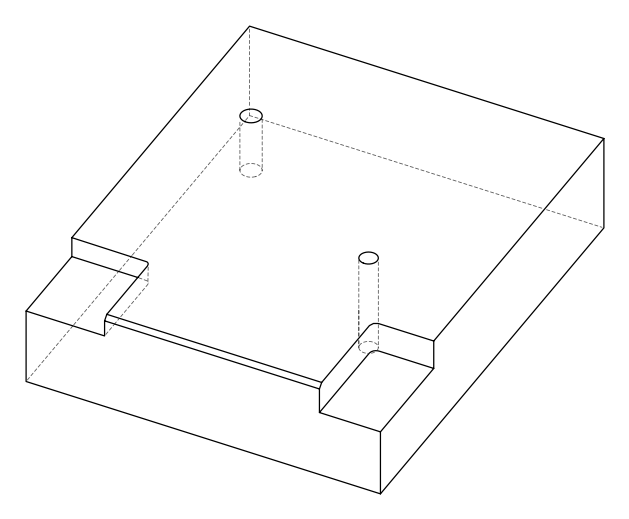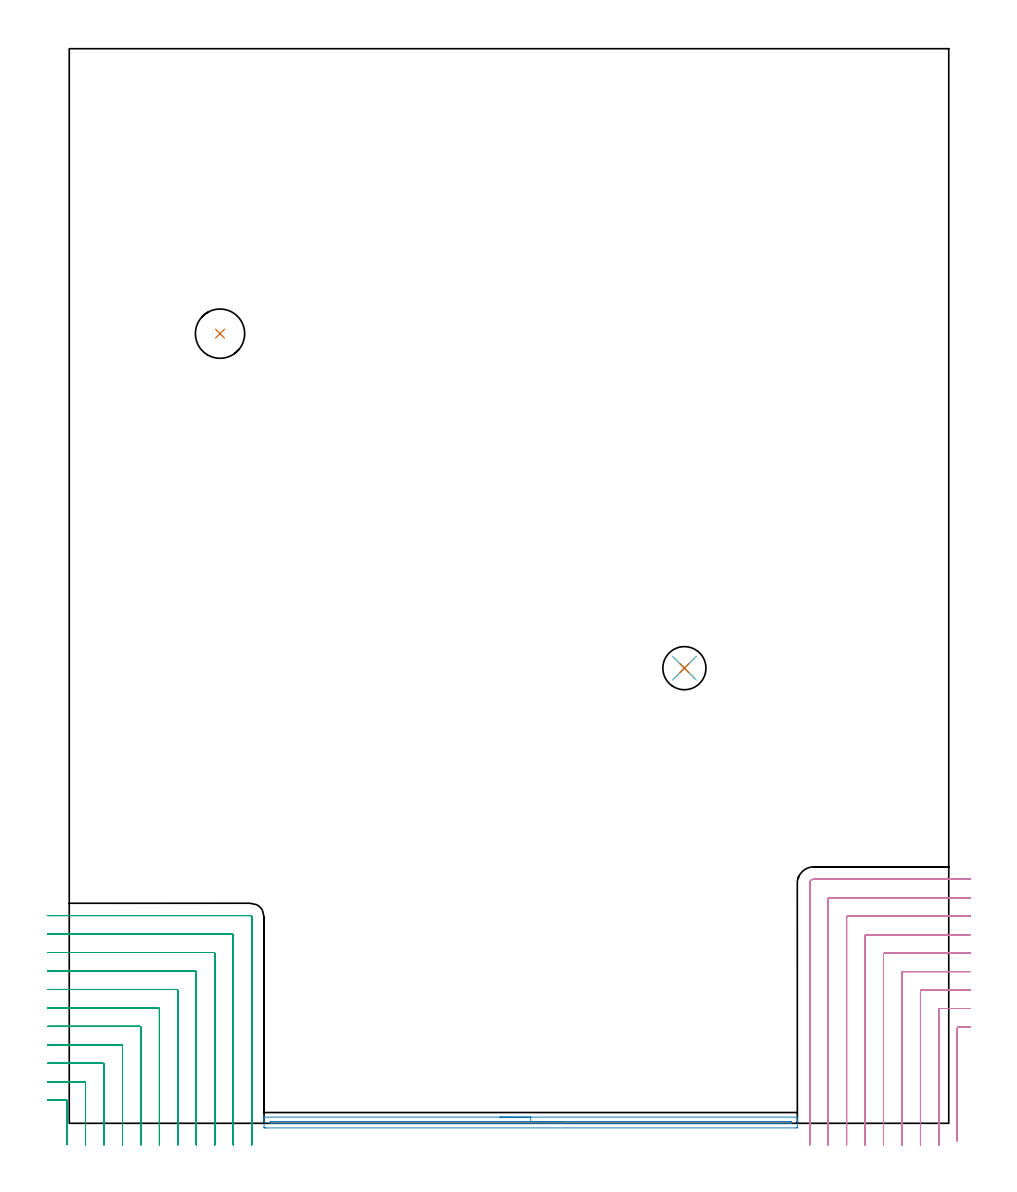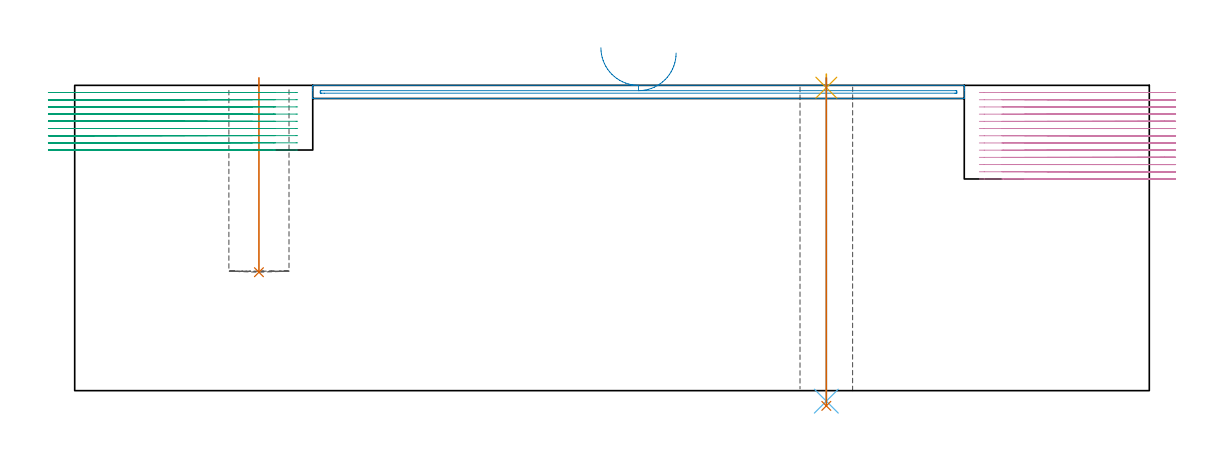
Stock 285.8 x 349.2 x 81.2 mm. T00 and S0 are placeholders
(PLAN: 7 operations, 5 tool changes, 45.8 min)
(1 INDEXABLE_INSERT_DRILL_BLIND_HOLE_FROM_SOLID | STEP1POCKET | NXT0302_003 | 0.21 min | 9941 mm3)
(2 AREA_MILL | FG_CHAMFER_SURFACE | UGT0205_001 | 2.92 min | 1089 mm3)
(3 MILL_CORNER_NOTCH_RECTANGULAR | CORNER_NOTCH_RECTANGULAR | NXT0201_009 | Follow Part, ap 2, ae 75% | 18.11 min | 77767 mm3)
(4 MILL_CORNER_NOTCH_RECTANGULAR_1 | CORNER_NOTCH_RECTANGULAR_1 | NXT0201_009 | Follow Part, ap 2, ae 75% | 23.86 min | 101905 mm3)
(5 SPOT_DRILL | STEP1HOLE | NXT0321_9005460120000 | 0.03 min | 5 mm3)
(6 DRILL_THROUGH_HOLE_INTO_CENTER | STEP1HOLE | NXT0301_042 | 0.35 min | 3192 mm3)
(7 DRILL_TO_ENLARGE_THROUGH_HOLE | STEP1HOLE | NXT0301_104 | 0.35 min | 9282 mm3)
(TOOL NXT0302_003 | Index. Insert Drill 16mm [880-D1600L20-05] | D16 PA176 FL80 Z2)
(TOOL UGT0205_001 | Chamfer Mill 20 x 3 x 45 deg. | D20 FL50 Z2)
(TOOL NXT0201_009 | ENDMILL 8mm [2P460-0800-NA 1630] | D8 FL26 Z6)
(TOOL NXT0321_9005460120000 | NC Spot Drill, 142deg, 12mm, Carbide, Uncoated | D12 PA142 FL30 Z2)
(TOOL NXT0301_042 | Carbide Drill 7.1mm [860.1-0710-057A1-MM 2214] | D7.1 PA140 FL85 Z2)
(TOOL NXT0301_104 | Carbide Drill 14mm [860.1-1400-112A1-MM 2214] | D14 PA140 FL123 Z2)
(OP 1 INDEXABLE_INSERT_DRILL_BLIND_HOLE_FROM_SOLID)
G17 G21 G94 G90
T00 M6
G54
G17 G0 G90 X49. Y256.6 S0 M3
G43 Z91.2 H1
G94 G81 G98 Z31.5 F250. R83.2
G80
M5
M2
(OP 2 AREA_MILL)
G17 G21 G94 G90
T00 M6
G54
G17 G0 G90 X139.95 Y2. S1061 M3
G43 Z91.2 H0
G94 G1 X139.988 Z90.328 F250.
X140.102 Z89.463
X140.291 Z88.612
X140.553 Z87.78
X140.887 Z86.974
X141.29 Z86.2
X141.758 Z85.464
X142.29 Z84.772
X142.879 Z84.129
X143.522 Z83.539
X144.214 Z83.008
X144.95 Z82.54
X145.724 Z82.137
X146.53 Z81.803
X147.362 Z81.541
X148.214 Z81.352
X149.078 Z81.238
X149.95 Z81.2
X236.45
X236.59 Y1.994 Z81.193
X236.6 Y1.711 Z80.91
Y1.281 Z80.48
Y0.69 Z79.885
Y-1.365 Z77.832
X236.598 Y-1.491 Z77.705
X236.232 Y-1.5 Z77.7
X63.896
X63.667 Y-1.499 Z77.701
X63.303 Y-1.491 Z77.705
X63.3 Y-1.365 Z77.832
Y0.69 Z79.885
Y1.281 Z80.48
Y1.57 Z80.769
Y1.711 Z80.91
X63.31 Y1.994 Z81.193
X63.45 Y2. Z81.2
X149.95
Y0.586 Z79.786
X234.221 Y0.585 Z79.785
X234.328 Y0.584 Z79.784
X234.57 Y0.579 Z79.779
X234.59 Y0.5 Z79.7
X234.597 Y0.319 Z79.519
X234.599 Y0.063 Z79.263
X234.597 Y0.001 Z79.201
X234.594 Y-0.049 Z79.151
X234.591 Y-0.076 Z79.124
X234.56 Y-0.079 Z79.121
X234.221 Y-0.084 Z79.116
X234.115 Y-0.086 Z79.114
X66.36
X65.679 Y-0.085 Z79.115
X65.572 Y-0.084 Z79.116
X65.33 Y-0.079 Z79.121
X65.31 Y-0.001 Z79.199
X65.305 Y0.179 Z79.379
X65.31 Y0.479 Z79.679
X65.322 Y0.579 Z79.779
X65.36 Y0.581 Z79.781
X65.453 Y0.584 Z79.784
X65.64 Y0.586 Z79.786
X65.679
X149.95
X150.822 Z79.824
X151.686 Z79.938
X152.538 Z80.126
X153.37 Z80.389
X154.176 Z80.723
X154.95 Z81.125
X155.686 Z81.594
X156.378 Z82.125
X157.021 Z82.715
X157.61 Z83.358
X158.142 Z84.05
X158.61 Z84.786
X159.013 Z85.56
X159.347 Z86.366
X159.609 Z87.198
X159.798 Z88.049
X159.912 Z88.914
X159.95 Z89.786
G0 Z91.2
M5
M2
(OP 3 MILL_CORNER_NOTCH_RECTANGULAR)
G17 G21 G94 G90
T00 M6
G54
G17 G0 G90 X-0.7 Y-6.938 S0 M3
G43 Z91.2 H1
Z79.289
G94 G1 Y-3.938 F250.
Y7.104 F500.
G3 X-1.096 Y7.5 R0.4
G1 X-4.
X-7. F250.
G0 Z91.2
X5.3 Y-7.
Z79.289
G1 Y-4.
Y13.104 F500.
G3 X4.904 Y13.5 R0.4
G1 X-4.
X-7. F250.
G0 Z91.2
X11.3 Y-7.
Z79.289
G1 Y-4.
Y19.104 F500.
G3 X10.904 Y19.5 R0.4
G1 X-4.
X-7. F250.
G0 Z91.2
X17.3 Y-7.
Z79.289
G1 Y-4.
Y25.104 F500.
G3 X16.904 Y25.5 R0.4
G1 X-4.
X-7. F250.
G0 Z91.2
X23.3 Y-7.
Z79.289
G1 Y-4.
Y31.104 F500.
G3 X22.904 Y31.5 R0.4
G1 X-4.
X-7. F250.
G0 Z91.2
X29.3 Y-7.
Z79.289
G1 Y-4.
Y37.103 F500.
G3 X28.903 Y37.5 R0.4
G1 X-4.
X-7. F250.
G0 Z91.2
X35.3 Y-7.
Z79.289
G1 Y-4.
Y43.103 F500.
G3 X34.903 Y43.5 R0.4
G1 X-4.
X-7. F250.
G0 Z91.2
X41.3 Y-7.
Z79.289
G1 Y-4.
Y49.103 F500.
G3 X40.903 Y49.5 R0.4
G1 X-4.
X-7. F250.
G0 Z91.2
X47.3 Y-7.
Z79.289
G1 Y-4.
Y55.103 F500.
G3 X46.903 Y55.5 R0.4
G1 X-4.
X-7. F250.
G0 Z91.2
X53.3 Y-7.
Z79.289
G1 Y-4.
Y61.103 F500.
G3 X52.903 Y61.5 R0.4
G1 X-4.
X-7. F250.
G0 Z91.2
X59.3 Y-7.
Z79.289
G1 Y-4.
Y67.103 F500.
G3 X58.903 Y67.5 R0.4
G1 X-4.
X-7. F250.
G0 Z91.2
X-0.7 Y-6.938
Z77.378
G1 Y-3.938
Y7.104 F500.
G3 X-1.096 Y7.5 R0.4
G1 X-4.
X-7. F250.
G0 Z91.2
X5.3 Y-7.
Z77.378
G1 Y-4.
Y13.104 F500.
G3 X4.904 Y13.5 R0.4
G1 X-4.
X-7. F250.
G0 Z91.2
X11.3 Y-7.
Z77.378
G1 Y-4.
Y19.104 F500.
G3 X10.904 Y19.5 R0.4
G1 X-4.
X-7. F250.
G0 Z91.2
X17.3 Y-7.
Z77.378
G1 Y-4.
Y25.104 F500.
G3 X16.904 Y25.5 R0.4
G1 X-4.
X-7. F250.
G0 Z91.2
X23.3 Y-7.
Z77.378
G1 Y-4.
Y31.104 F500.
G3 X22.904 Y31.5 R0.4
G1 X-4.
X-7. F250.
G0 Z91.2
X29.3 Y-7.
Z77.378
G1 Y-4.
Y37.103 F500.
G3 X28.903 Y37.5 R0.4
G1 X-4.
X-7. F250.
G0 Z91.2
X35.3 Y-7.
Z77.378
G1 Y-4.
Y43.103 F500.
G3 X34.903 Y43.5 R0.4
G1 X-4.
X-7. F250.
G0 Z91.2
X41.3 Y-7.
Z77.378
G1 Y-4.
Y49.103 F500.
G3 X40.903 Y49.5 R0.4
G1 X-4.
X-7. F250.
G0 Z91.2
X47.3 Y-7.
Z77.378
G1 Y-4.
Y55.103 F500.
G3 X46.903 Y55.5 R0.4
G1 X-4.
X-7. F250.
G0 Z91.2
X53.3 Y-7.
Z77.378
G1 Y-4.
Y61.103 F500.
G3 X52.903 Y61.5 R0.4
G1 X-4.
X-7. F250.
G0 Z91.2
X59.3 Y-7.
Z77.378
G1 Y-4.
Y67.103 F500.
G3 X58.903 Y67.5 R0.4
G1 X-4.
X-7. F250.
G0 Z91.2
X-0.7 Y-6.938
Z75.467
G1 Y-3.938
Y7.104 F500.
G3 X-1.096 Y7.5 R0.4
G1 X-4.
X-7. F250.
G0 Z91.2
X5.3 Y-7.
Z75.467
G1 Y-4.
Y13.104 F500.
G3 X4.904 Y13.5 R0.4
G1 X-4.
X-7. F250.
G0 Z91.2
X11.3 Y-7.
Z75.467
G1 Y-4.
Y19.104 F500.
G3 X10.904 Y19.5 R0.4
G1 X-4.
X-7. F250.
G0 Z91.2
X17.3 Y-7.
Z75.467
G1 Y-4.
Y25.104 F500.
G3 X16.904 Y25.5 R0.4
G1 X-4.
X-7. F250.
G0 Z91.2
X23.3 Y-7.
Z75.467
G1 Y-4.
Y31.104 F500.
G3 X22.904 Y31.5 R0.4
G1 X-4.
X-7. F250.
G0 Z91.2
X29.3 Y-7.
Z75.467
G1 Y-4.
Y37.103 F500.
G3 X28.903 Y37.5 R0.4
G1 X-4.
X-7. F250.
G0 Z91.2
X35.3 Y-7.
Z75.467
G1 Y-4.
Y43.103 F500.
G3 X34.903 Y43.5 R0.4
G1 X-4.
X-7. F250.
G0 Z91.2
X41.3 Y-7.
Z75.467
G1 Y-4.
Y49.103 F500.
G3 X40.903 Y49.5 R0.4
G1 X-4.
X-7. F250.
G0 Z91.2
X47.3 Y-7.
Z75.467
G1 Y-4.
Y55.103 F500.
G3 X46.903 Y55.5 R0.4
G1 X-4.
X-7. F250.
G0 Z91.2
X53.3 Y-7.
Z75.467
G1 Y-4.
Y61.103 F500.
G3 X52.903 Y61.5 R0.4
G1 X-4.
X-7. F250.
G0 Z91.2
X59.3 Y-7.
Z75.467
G1 Y-4.
Y67.103 F500.
G3 X58.903 Y67.5 R0.4
G1 X-4.
X-7. F250.
G0 Z91.2
X-0.7 Y-6.938
Z73.556
G1 Y-3.938
Y7.104 F500.
G3 X-1.096 Y7.5 R0.4
G1 X-4.
X-7. F250.
G0 Z91.2
X5.3 Y-7.
Z73.556
G1 Y-4.
Y13.104 F500.
G3 X4.904 Y13.5 R0.4
G1 X-4.
X-7. F250.
G0 Z91.2
X11.3 Y-7.
Z73.556
G1 Y-4.
Y19.104 F500.
G3 X10.904 Y19.5 R0.4
G1 X-4.
X-7. F250.
G0 Z91.2
X17.3 Y-7.
Z73.556
G1 Y-4.
Y25.104 F500.
G3 X16.904 Y25.5 R0.4
G1 X-4.
X-7. F250.
G0 Z91.2
X23.3 Y-7.
Z73.556
G1 Y-4.
Y31.104 F500.
G3 X22.904 Y31.5 R0.4
G1 X-4.
X-7. F250.
G0 Z91.2
X29.3 Y-7.
Z73.556
G1 Y-4.
Y37.103 F500.
G3 X28.903 Y37.5 R0.4
G1 X-4.
X-7. F250.
G0 Z91.2
X35.3 Y-7.
Z73.556
G1 Y-4.
Y43.103 F500.
G3 X34.903 Y43.5 R0.4
G1 X-4.
X-7. F250.
G0 Z91.2
X41.3 Y-7.
Z73.556
G1 Y-4.
Y49.103 F500.
G3 X40.903 Y49.5 R0.4
G1 X-4.
X-7. F250.
G0 Z91.2
X47.3 Y-7.
Z73.556
G1 Y-4.
Y55.103 F500.
G3 X46.903 Y55.5 R0.4
G1 X-4.
X-7. F250.
G0 Z91.2
X53.3 Y-7.
Z73.556
G1 Y-4.
Y61.103 F500.
G3 X52.903 Y61.5 R0.4
G1 X-4.
X-7. F250.
G0 Z91.2
X59.3 Y-7.
Z73.556
G1 Y-4.
Y67.103 F500.
G3 X58.903 Y67.5 R0.4
G1 X-4.
X-7. F250.
G0 Z91.2
X-0.7 Y-6.938
Z71.644
G1 Y-3.938
Y7.104 F500.
G3 X-1.096 Y7.5 R0.4
G1 X-4.
X-7. F250.
G0 Z91.2
X5.3 Y-7.
Z71.644
G1 Y-4.
Y13.104 F500.
G3 X4.904 Y13.5 R0.4
G1 X-4.
X-7. F250.
G0 Z91.2
X11.3 Y-7.
Z71.644
G1 Y-4.
Y19.104 F500.
G3 X10.904 Y19.5 R0.4
G1 X-4.
X-7. F250.
G0 Z91.2
X17.3 Y-7.
Z71.644
G1 Y-4.
Y25.104 F500.
G3 X16.904 Y25.5 R0.4
G1 X-4.
X-7. F250.
G0 Z91.2
X23.3 Y-7.
Z71.644
G1 Y-4.
Y31.104 F500.
G3 X22.904 Y31.5 R0.4
G1 X-4.
X-7. F250.
G0 Z91.2
X29.3 Y-7.
Z71.644
G1 Y-4.
Y37.103 F500.
G3 X28.903 Y37.5 R0.4
G1 X-4.
X-7. F250.
G0 Z91.2
X35.3 Y-7.
Z71.644
G1 Y-4.
Y43.103 F500.
G3 X34.903 Y43.5 R0.4
G1 X-4.
X-7. F250.
G0 Z91.2
X41.3 Y-7.
Z71.644
G1 Y-4.
Y49.103 F500.
G3 X40.903 Y49.5 R0.4
G1 X-4.
X-7. F250.
G0 Z91.2
X47.3 Y-7.
Z71.644
G1 Y-4.
Y55.103 F500.
G3 X46.903 Y55.5 R0.4
G1 X-4.
X-7. F250.
G0 Z91.2
X53.3 Y-7.
Z71.644
G1 Y-4.
Y61.103 F500.
G3 X52.903 Y61.5 R0.4
G1 X-4.
X-7. F250.
G0 Z91.2
X59.3 Y-7.
Z71.644
G1 Y-4.
Y67.103 F500.
G3 X58.903 Y67.5 R0.4
G1 X-4.
X-7. F250.
G0 Z91.2
X-0.7 Y-6.938
Z69.733
G1 Y-3.938
Y7.104 F500.
G3 X-1.096 Y7.5 R0.4
G1 X-4.
X-7. F250.
G0 Z91.2
X5.3 Y-7.
Z69.733
G1 Y-4.
Y13.104 F500.
G3 X4.904 Y13.5 R0.4
G1 X-4.
X-7. F250.
G0 Z91.2
X11.3 Y-7.
Z69.733
G1 Y-4.
Y19.104 F500.
G3 X10.904 Y19.5 R0.4
G1 X-4.
X-7. F250.
G0 Z91.2
X17.3 Y-7.
Z69.733
G1 Y-4.
Y25.104 F500.
G3 X16.904 Y25.5 R0.4
G1 X-4.
X-7. F250.
G0 Z91.2
X23.3 Y-7.
Z69.733
G1 Y-4.
Y31.104 F500.
G3 X22.904 Y31.5 R0.4
G1 X-4.
X-7. F250.
G0 Z91.2
X29.3 Y-7.
Z69.733
G1 Y-4.
Y37.103 F500.
G3 X28.903 Y37.5 R0.4
G1 X-4.
X-7. F250.
G0 Z91.2
X35.3 Y-7.
Z69.733
G1 Y-4.
Y43.103 F500.
G3 X34.903 Y43.5 R0.4
G1 X-4.
X-7. F250.
G0 Z91.2
X41.3 Y-7.
Z69.733
G1 Y-4.
Y49.103 F500.
G3 X40.903 Y49.5 R0.4
G1 X-4.
X-7. F250.
G0 Z91.2
X47.3 Y-7.
Z69.733
G1 Y-4.
Y55.103 F500.
G3 X46.903 Y55.5 R0.4
G1 X-4.
X-7. F250.
G0 Z91.2
X53.3 Y-7.
Z69.733
G1 Y-4.
Y61.103 F500.
G3 X52.903 Y61.5 R0.4
G1 X-4.
X-7. F250.
G0 Z91.2
X59.3 Y-7.
Z69.733
G1 Y-4.
Y67.103 F500.
G3 X58.903 Y67.5 R0.4
G1 X-4.
X-7. F250.
G0 Z91.2
X-0.7 Y-6.938
Z67.822
G1 Y-3.938
Y7.104 F500.
G3 X-1.096 Y7.5 R0.4
G1 X-4.
X-7. F250.
G0 Z91.2
X5.3 Y-7.
Z67.822
G1 Y-4.
Y13.104 F500.
G3 X4.904 Y13.5 R0.4
G1 X-4.
X-7. F250.
G0 Z91.2
X11.3 Y-7.
Z67.822
G1 Y-4.
Y19.104 F500.
G3 X10.904 Y19.5 R0.4
G1 X-4.
X-7. F250.
G0 Z91.2
X17.3 Y-7.
Z67.822
G1 Y-4.
Y25.104 F500.
G3 X16.904 Y25.5 R0.4
G1 X-4.
X-7. F250.
G0 Z91.2
X23.3 Y-7.
Z67.822
G1 Y-4.
Y31.104 F500.
G3 X22.904 Y31.5 R0.4
G1 X-4.
X-7. F250.
G0 Z91.2
X29.3 Y-7.
Z67.822
G1 Y-4.
Y37.103 F500.
G3 X28.903 Y37.5 R0.4
G1 X-4.
X-7. F250.
G0 Z91.2
X35.3 Y-7.
Z67.822
G1 Y-4.
Y43.103 F500.
G3 X34.903 Y43.5 R0.4
G1 X-4.
X-7. F250.
G0 Z91.2
X41.3 Y-7.
Z67.822
G1 Y-4.
Y49.103 F500.
G3 X40.903 Y49.5 R0.4
G1 X-4.
X-7. F250.
G0 Z91.2
X47.3 Y-7.
Z67.822
G1 Y-4.
Y55.103 F500.
G3 X46.903 Y55.5 R0.4
G1 X-4.
X-7. F250.
G0 Z91.2
X53.3 Y-7.
Z67.822
G1 Y-4.
Y61.103 F500.
G3 X52.903 Y61.5 R0.4
G1 X-4.
X-7. F250.
G0 Z91.2
X59.3 Y-7.
Z67.822
G1 Y-4.
Y67.103 F500.
G3 X58.903 Y67.5 R0.4
G1 X-4.
X-7. F250.
G0 Z91.2
X-0.7 Y-6.938
Z65.911
G1 Y-3.938
Y7.104 F500.
G3 X-1.096 Y7.5 R0.4
G1 X-4.
X-7. F250.
G0 Z91.2
X5.3 Y-7.
Z65.911
G1 Y-4.
Y13.104 F500.
G3 X4.904 Y13.5 R0.4
G1 X-4.
X-7. F250.
G0 Z91.2
X11.3 Y-7.
Z65.911
G1 Y-4.
Y19.104 F500.
G3 X10.904 Y19.5 R0.4
G1 X-4.
X-7. F250.
G0 Z91.2
X17.3 Y-7.
Z65.911
G1 Y-4.
Y25.104 F500.
G3 X16.904 Y25.5 R0.4
G1 X-4.
X-7. F250.
G0 Z91.2
X23.3 Y-7.
Z65.911
G1 Y-4.
Y31.104 F500.
G3 X22.904 Y31.5 R0.4
G1 X-4.
X-7. F250.
G0 Z91.2
X29.3 Y-7.
Z65.911
G1 Y-4.
Y37.103 F500.
G3 X28.903 Y37.5 R0.4
G1 X-4.
X-7. F250.
G0 Z91.2
X35.3 Y-7.
Z65.911
G1 Y-4.
Y43.103 F500.
G3 X34.903 Y43.5 R0.4
G1 X-4.
X-7. F250.
G0 Z91.2
X41.3 Y-7.
Z65.911
G1 Y-4.
Y49.103 F500.
G3 X40.903 Y49.5 R0.4
G1 X-4.
X-7. F250.
G0 Z91.2
X47.3 Y-7.
Z65.911
G1 Y-4.
Y55.103 F500.
G3 X46.903 Y55.5 R0.4
G1 X-4.
X-7. F250.
G0 Z91.2
X53.3 Y-7.
Z65.911
G1 Y-4.
Y61.103 F500.
G3 X52.903 Y61.5 R0.4
G1 X-4.
X-7. F250.
G0 Z91.2
X59.3 Y-7.
Z65.911
G1 Y-4.
Y67.103 F500.
G3 X58.903 Y67.5 R0.4
G1 X-4.
X-7. F250.
G0 Z91.2
X-0.7 Y-6.938
Z64.
G1 Y-3.938
Y7.104 F500.
G3 X-1.096 Y7.5 R0.4
G1 X-4.
X-7. F250.
G0 Z91.2
X5.3 Y-7.
Z64.
G1 Y-4.
Y13.104 F500.
G3 X4.904 Y13.5 R0.4
G1 X-4.
X-7. F250.
G0 Z91.2
X11.3 Y-7.
Z64.
G1 Y-4.
Y19.104 F500.
G3 X10.904 Y19.5 R0.4
G1 X-4.
X-7. F250.
G0 Z91.2
X17.3 Y-7.
Z64.
G1 Y-4.
Y25.104 F500.
G3 X16.904 Y25.5 R0.4
G1 X-4.
X-7. F250.
G0 Z91.2
X23.3 Y-7.
Z64.
G1 Y-4.
Y31.104 F500.
G3 X22.904 Y31.5 R0.4
G1 X-4.
X-7. F250.
G0 Z91.2
X29.3 Y-7.
Z64.
G1 Y-4.
Y37.103 F500.
G3 X28.903 Y37.5 R0.4
G1 X-4.
X-7. F250.
G0 Z91.2
X35.3 Y-7.
Z64.
G1 Y-4.
Y43.103 F500.
G3 X34.903 Y43.5 R0.4
G1 X-4.
X-7. F250.
G0 Z91.2
X41.3 Y-7.
Z64.
G1 Y-4.
Y49.103 F500.
G3 X40.903 Y49.5 R0.4
G1 X-4.
X-7. F250.
G0 Z91.2
X47.3 Y-7.
Z64.
G1 Y-4.
Y55.103 F500.
G3 X46.903 Y55.5 R0.4
G1 X-4.
X-7. F250.
G0 Z91.2
X53.3 Y-7.
Z64.
G1 Y-4.
Y61.103 F500.
G3 X52.903 Y61.5 R0.4
G1 X-4.
X-7. F250.
G0 Z91.2
X59.3 Y-7.
Z64.
G1 Y-4.
Y67.103 F500.
G3 X58.903 Y67.5 R0.4
G1 X-4.
X-7. F250.
G0 Z91.2
M5
M2
(OP 4 MILL_CORNER_NOTCH_RECTANGULAR_1)
G17 G21 G94 G90
T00 M6
G54
G17 G0 G90 X292.8 Y31.3 S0 M3
G43 Z91.2 H1
Z79.285
G94 G1 X289.8 F250.
X288.996 F500.
G3 X288.6 Y30.904 R0.4
G1 Y-2.857
Y-5.857 F250.
G0 Z91.2
X292.8 Y37.3
Z79.285
G1 X289.8
X282.996 F500.
G3 X282.6 Y36.904 R0.4
G1 Y-4.
Y-7. F250.
G0 Z91.2
X292.8 Y43.3
Z79.285
G1 X289.8
X276.996 F500.
G3 X276.6 Y42.904 R0.4
G1 Y-4.
Y-7. F250.
G0 Z91.2
X292.8 Y49.3
Z79.285
G1 X289.8
X270.997 F500.
G3 X270.6 Y48.903 R0.4
G1 Y-4.
Y-7. F250.
G0 Z91.2
X292.8 Y55.3
Z79.285
G1 X289.8
X264.997 F500.
G3 X264.6 Y54.903 R0.4
G1 Y-4.
Y-7. F250.
G0 Z91.2
X292.8 Y61.3
Z79.285
G1 X289.8
X258.997 F500.
G3 X258.6 Y60.903 R0.4
G1 Y-4.
Y-7. F250.
G0 Z91.2
X292.8 Y67.3
Z79.285
G1 X289.8
X252.997 F500.
G3 X252.6 Y66.903 R0.4
G1 Y-4.
Y-7. F250.
G0 Z91.2
X292.8 Y73.3
Z79.285
G1 X289.8
X246.997 F500.
G3 X246.6 Y72.903 R0.4
G1 Y-4.
Y-7. F250.
G0 Z91.2
X292.8 Y79.3
Z79.285
G1 X289.8
X241.9 F500.
G3 X240.6 Y78. R1.3
G1 Y-4.
Y-7. F250.
G0 Z91.2
X292.8 Y31.3
Z77.369
G1 X289.8
X288.996 F500.
G3 X288.6 Y30.904 R0.4
G1 Y-2.857
Y-5.857 F250.
G0 Z91.2
X292.8 Y37.3
Z77.369
G1 X289.8
X282.996 F500.
G3 X282.6 Y36.904 R0.4
G1 Y-4.
Y-7. F250.
G0 Z91.2
X292.8 Y43.3
Z77.369
G1 X289.8
X276.996 F500.
G3 X276.6 Y42.904 R0.4
G1 Y-4.
Y-7. F250.
G0 Z91.2
X292.8 Y49.3
Z77.369
G1 X289.8
X270.997 F500.
G3 X270.6 Y48.903 R0.4
G1 Y-4.
Y-7. F250.
G0 Z91.2
X292.8 Y55.3
Z77.369
G1 X289.8
X264.997 F500.
G3 X264.6 Y54.903 R0.4
G1 Y-4.
Y-7. F250.
G0 Z91.2
X292.8 Y61.3
Z77.369
G1 X289.8
X258.997 F500.
G3 X258.6 Y60.903 R0.4
G1 Y-4.
Y-7. F250.
G0 Z91.2
X292.8 Y67.3
Z77.369
G1 X289.8
X252.997 F500.
G3 X252.6 Y66.903 R0.4
G1 Y-4.
Y-7. F250.
G0 Z91.2
X292.8 Y73.3
Z77.369
G1 X289.8
X246.997 F500.
G3 X246.6 Y72.903 R0.4
G1 Y-4.
Y-7. F250.
G0 Z91.2
X292.8 Y79.3
Z77.369
G1 X289.8
X241.9 F500.
G3 X240.6 Y78. R1.3
G1 Y-4.
Y-7. F250.
G0 Z91.2
X292.8 Y31.3
Z75.454
G1 X289.8
X288.996 F500.
G3 X288.6 Y30.904 R0.4
G1 Y-2.857
Y-5.857 F250.
G0 Z91.2
X292.8 Y37.3
Z75.454
G1 X289.8
X282.996 F500.
G3 X282.6 Y36.904 R0.4
G1 Y-4.
Y-7. F250.
G0 Z91.2
X292.8 Y43.3
Z75.454
G1 X289.8
X276.996 F500.
G3 X276.6 Y42.904 R0.4
G1 Y-4.
Y-7. F250.
G0 Z91.2
X292.8 Y49.3
Z75.454
G1 X289.8
X270.997 F500.
G3 X270.6 Y48.903 R0.4
G1 Y-4.
Y-7. F250.
G0 Z91.2
X292.8 Y55.3
Z75.454
G1 X289.8
X264.997 F500.
G3 X264.6 Y54.903 R0.4
G1 Y-4.
Y-7. F250.
G0 Z91.2
X292.8 Y61.3
Z75.454
G1 X289.8
X258.997 F500.
G3 X258.6 Y60.903 R0.4
G1 Y-4.
Y-7. F250.
G0 Z91.2
X292.8 Y67.3
Z75.454
G1 X289.8
X252.997 F500.
G3 X252.6 Y66.903 R0.4
G1 Y-4.
Y-7. F250.
G0 Z91.2
X292.8 Y73.3
Z75.454
G1 X289.8
X246.997 F500.
G3 X246.6 Y72.903 R0.4
G1 Y-4.
Y-7. F250.
G0 Z91.2
X292.8 Y79.3
Z75.454
G1 X289.8
X241.9 F500.
G3 X240.6 Y78. R1.3
G1 Y-4.
Y-7. F250.
G0 Z91.2
X292.8 Y31.3
Z73.538
G1 X289.8
X288.996 F500.
G3 X288.6 Y30.904 R0.4
G1 Y-2.857
Y-5.857 F250.
G0 Z91.2
X292.8 Y37.3
Z73.538
G1 X289.8
X282.996 F500.
G3 X282.6 Y36.904 R0.4
G1 Y-4.
Y-7. F250.
G0 Z91.2
X292.8 Y43.3
Z73.538
G1 X289.8
X276.996 F500.
G3 X276.6 Y42.904 R0.4
G1 Y-4.
Y-7. F250.
G0 Z91.2
X292.8 Y49.3
Z73.538
G1 X289.8
X270.997 F500.
G3 X270.6 Y48.903 R0.4
G1 Y-4.
Y-7. F250.
G0 Z91.2
X292.8 Y55.3
Z73.538
G1 X289.8
X264.997 F500.
G3 X264.6 Y54.903 R0.4
G1 Y-4.
Y-7. F250.
G0 Z91.2
X292.8 Y61.3
Z73.538
G1 X289.8
X258.997 F500.
G3 X258.6 Y60.903 R0.4
G1 Y-4.
Y-7. F250.
G0 Z91.2
X292.8 Y67.3
Z73.538
G1 X289.8
X252.997 F500.
G3 X252.6 Y66.903 R0.4
G1 Y-4.
Y-7. F250.
G0 Z91.2
X292.8 Y73.3
Z73.538
G1 X289.8
X246.997 F500.
G3 X246.6 Y72.903 R0.4
G1 Y-4.
Y-7. F250.
G0 Z91.2
X292.8 Y79.3
Z73.538
G1 X289.8
X241.9 F500.
G3 X240.6 Y78. R1.3
G1 Y-4.
Y-7. F250.
G0 Z91.2
X292.8 Y31.3
Z71.623
G1 X289.8
X288.996 F500.
G3 X288.6 Y30.904 R0.4
G1 Y-2.857
Y-5.857 F250.
G0 Z91.2
X292.8 Y37.3
Z71.623
G1 X289.8
X282.996 F500.
G3 X282.6 Y36.904 R0.4
G1 Y-4.
Y-7. F250.
G0 Z91.2
X292.8 Y43.3
Z71.623
G1 X289.8
X276.996 F500.
G3 X276.6 Y42.904 R0.4
G1 Y-4.
Y-7. F250.
G0 Z91.2
X292.8 Y49.3
Z71.623
G1 X289.8
X270.997 F500.
G3 X270.6 Y48.903 R0.4
G1 Y-4.
Y-7. F250.
G0 Z91.2
X292.8 Y55.3
Z71.623
G1 X289.8
X264.997 F500.
G3 X264.6 Y54.903 R0.4
G1 Y-4.
Y-7. F250.
G0 Z91.2
X292.8 Y61.3
Z71.623
G1 X289.8
X258.997 F500.
G3 X258.6 Y60.903 R0.4
G1 Y-4.
Y-7. F250.
G0 Z91.2
X292.8 Y67.3
Z71.623
G1 X289.8
X252.997 F500.
G3 X252.6 Y66.903 R0.4
G1 Y-4.
Y-7. F250.
G0 Z91.2
X292.8 Y73.3
Z71.623
G1 X289.8
X246.997 F500.
G3 X246.6 Y72.903 R0.4
G1 Y-4.
Y-7. F250.
G0 Z91.2
X292.8 Y79.3
Z71.623
G1 X289.8
X241.9 F500.
G3 X240.6 Y78. R1.3
G1 Y-4.
Y-7. F250.
G0 Z91.2
X292.8 Y31.3
Z69.708
G1 X289.8
X288.996 F500.
G3 X288.6 Y30.904 R0.4
G1 Y-2.857
Y-5.857 F250.
G0 Z91.2
X292.8 Y37.3
Z69.708
G1 X289.8
X282.996 F500.
G3 X282.6 Y36.904 R0.4
G1 Y-4.
Y-7. F250.
G0 Z91.2
X292.8 Y43.3
Z69.708
G1 X289.8
X276.996 F500.
G3 X276.6 Y42.904 R0.4
G1 Y-4.
Y-7. F250.
G0 Z91.2
X292.8 Y49.3
Z69.708
G1 X289.8
X270.997 F500.
G3 X270.6 Y48.903 R0.4
G1 Y-4.
Y-7. F250.
G0 Z91.2
X292.8 Y55.3
Z69.708
G1 X289.8
X264.997 F500.
G3 X264.6 Y54.903 R0.4
G1 Y-4.
Y-7. F250.
G0 Z91.2
X292.8 Y61.3
Z69.708
G1 X289.8
X258.997 F500.
G3 X258.6 Y60.903 R0.4
G1 Y-4.
Y-7. F250.
G0 Z91.2
X292.8 Y67.3
Z69.708
G1 X289.8
X252.997 F500.
G3 X252.6 Y66.903 R0.4
G1 Y-4.
Y-7. F250.
G0 Z91.2
X292.8 Y73.3
Z69.708
G1 X289.8
X246.997 F500.
G3 X246.6 Y72.903 R0.4
G1 Y-4.
Y-7. F250.
G0 Z91.2
X292.8 Y79.3
Z69.708
G1 X289.8
X241.9 F500.
G3 X240.6 Y78. R1.3
G1 Y-4.
Y-7. F250.
G0 Z91.2
X292.8 Y31.3
Z67.792
G1 X289.8
X288.996 F500.
G3 X288.6 Y30.904 R0.4
G1 Y-2.857
Y-5.857 F250.
G0 Z91.2
X292.8 Y37.3
Z67.792
G1 X289.8
X282.996 F500.
G3 X282.6 Y36.904 R0.4
G1 Y-4.
Y-7. F250.
G0 Z91.2
X292.8 Y43.3
Z67.792
G1 X289.8
X276.996 F500.
G3 X276.6 Y42.904 R0.4
G1 Y-4.
Y-7. F250.
G0 Z91.2
X292.8 Y49.3
Z67.792
G1 X289.8
X270.997 F500.
G3 X270.6 Y48.903 R0.4
G1 Y-4.
Y-7. F250.
G0 Z91.2
X292.8 Y55.3
Z67.792
G1 X289.8
X264.997 F500.
G3 X264.6 Y54.903 R0.4
G1 Y-4.
Y-7. F250.
G0 Z91.2
X292.8 Y61.3
Z67.792
G1 X289.8
X258.997 F500.
G3 X258.6 Y60.903 R0.4
G1 Y-4.
Y-7. F250.
G0 Z91.2
X292.8 Y67.3
Z67.792
G1 X289.8
X252.997 F500.
G3 X252.6 Y66.903 R0.4
G1 Y-4.
Y-7. F250.
G0 Z91.2
X292.8 Y73.3
Z67.792
G1 X289.8
X246.997 F500.
G3 X246.6 Y72.903 R0.4
G1 Y-4.
Y-7. F250.
G0 Z91.2
X292.8 Y79.3
Z67.792
G1 X289.8
X241.9 F500.
G3 X240.6 Y78. R1.3
G1 Y-4.
Y-7. F250.
G0 Z91.2
X292.8 Y31.3
Z65.877
G1 X289.8
X288.996 F500.
G3 X288.6 Y30.904 R0.4
G1 Y-2.857
Y-5.857 F250.
G0 Z91.2
X292.8 Y37.3
Z65.877
G1 X289.8
X282.996 F500.
G3 X282.6 Y36.904 R0.4
G1 Y-4.
Y-7. F250.
G0 Z91.2
X292.8 Y43.3
Z65.877
G1 X289.8
X276.996 F500.
G3 X276.6 Y42.904 R0.4
G1 Y-4.
Y-7. F250.
G0 Z91.2
X292.8 Y49.3
Z65.877
G1 X289.8
X270.997 F500.
G3 X270.6 Y48.903 R0.4
G1 Y-4.
Y-7. F250.
G0 Z91.2
X292.8 Y55.3
Z65.877
G1 X289.8
X264.997 F500.
G3 X264.6 Y54.903 R0.4
G1 Y-4.
Y-7. F250.
G0 Z91.2
X292.8 Y61.3
Z65.877
G1 X289.8
X258.997 F500.
G3 X258.6 Y60.903 R0.4
G1 Y-4.
Y-7. F250.
G0 Z91.2
X292.8 Y67.3
Z65.877
G1 X289.8
X252.997 F500.
G3 X252.6 Y66.903 R0.4
G1 Y-4.
Y-7. F250.
G0 Z91.2
X292.8 Y73.3
Z65.877
G1 X289.8
X246.997 F500.
G3 X246.6 Y72.903 R0.4
G1 Y-4.
Y-7. F250.
G0 Z91.2
X292.8 Y79.3
Z65.877
G1 X289.8
X241.9 F500.
G3 X240.6 Y78. R1.3
G1 Y-4.
Y-7. F250.
G0 Z91.2
X292.8 Y31.3
Z63.962
G1 X289.8
X288.996 F500.
G3 X288.6 Y30.904 R0.4
G1 Y-2.857
Y-5.857 F250.
G0 Z91.2
X292.8 Y37.3
Z63.962
G1 X289.8
X282.996 F500.
G3 X282.6 Y36.904 R0.4
G1 Y-4.
Y-7. F250.
G0 Z91.2
X292.8 Y43.3
Z63.962
G1 X289.8
X276.996 F500.
G3 X276.6 Y42.904 R0.4
G1 Y-4.
Y-7. F250.
G0 Z91.2
X292.8 Y49.3
Z63.962
G1 X289.8
X270.997 F500.
G3 X270.6 Y48.903 R0.4
G1 Y-4.
Y-7. F250.
G0 Z91.2
X292.8 Y55.3
Z63.962
G1 X289.8
X264.997 F500.
G3 X264.6 Y54.903 R0.4
G1 Y-4.
Y-7. F250.
G0 Z91.2
X292.8 Y61.3
Z63.962
G1 X289.8
X258.997 F500.
G3 X258.6 Y60.903 R0.4
G1 Y-4.
Y-7. F250.
G0 Z91.2
X292.8 Y67.3
Z63.962
G1 X289.8
X252.997 F500.
G3 X252.6 Y66.903 R0.4
G1 Y-4.
Y-7. F250.
G0 Z91.2
X292.8 Y73.3
Z63.962
G1 X289.8
X246.997 F500.
G3 X246.6 Y72.903 R0.4
G1 Y-4.
Y-7. F250.
G0 Z91.2
X292.8 Y79.3
Z63.962
G1 X289.8
X241.9 F500.
G3 X240.6 Y78. R1.3
G1 Y-4.
Y-7. F250.
G0 Z91.2
X292.8 Y31.3
Z62.046
G1 X289.8
X288.996 F500.
G3 X288.6 Y30.904 R0.4
G1 Y-2.857
Y-5.857 F250.
G0 Z91.2
X292.8 Y37.3
Z62.046
G1 X289.8
X282.996 F500.
G3 X282.6 Y36.904 R0.4
G1 Y-4.
Y-7. F250.
G0 Z91.2
X292.8 Y43.3
Z62.046
G1 X289.8
X276.996 F500.
G3 X276.6 Y42.904 R0.4
G1 Y-4.
Y-7. F250.
G0 Z91.2
X292.8 Y49.3
Z62.046
G1 X289.8
X270.997 F500.
G3 X270.6 Y48.903 R0.4
G1 Y-4.
Y-7. F250.
G0 Z91.2
X292.8 Y55.3
Z62.046
G1 X289.8
X264.997 F500.
G3 X264.6 Y54.903 R0.4
G1 Y-4.
Y-7. F250.
G0 Z91.2
X292.8 Y61.3
Z62.046
G1 X289.8
X258.997 F500.
G3 X258.6 Y60.903 R0.4
G1 Y-4.
Y-7. F250.
G0 Z91.2
X292.8 Y67.3
Z62.046
G1 X289.8
X252.997 F500.
G3 X252.6 Y66.903 R0.4
G1 Y-4.
Y-7. F250.
G0 Z91.2
X292.8 Y73.3
Z62.046
G1 X289.8
X246.997 F500.
G3 X246.6 Y72.903 R0.4
G1 Y-4.
Y-7. F250.
G0 Z91.2
X292.8 Y79.3
Z62.046
G1 X289.8
X241.9 F500.
G3 X240.6 Y78. R1.3
G1 Y-4.
Y-7. F250.
G0 Z91.2
X292.8 Y31.3
Z60.131
G1 X289.8
X288.996 F500.
G3 X288.6 Y30.904 R0.4
G1 Y-2.857
Y-5.857 F250.
G0 Z91.2
X292.8 Y37.3
Z60.131
G1 X289.8
X282.996 F500.
G3 X282.6 Y36.904 R0.4
G1 Y-4.
Y-7. F250.
G0 Z91.2
X292.8 Y43.3
Z60.131
G1 X289.8
X276.996 F500.
G3 X276.6 Y42.904 R0.4
G1 Y-4.
Y-7. F250.
G0 Z91.2
X292.8 Y49.3
Z60.131
G1 X289.8
X270.997 F500.
G3 X270.6 Y48.903 R0.4
G1 Y-4.
Y-7. F250.
G0 Z91.2
X292.8 Y55.3
Z60.131
G1 X289.8
X264.997 F500.
G3 X264.6 Y54.903 R0.4
G1 Y-4.
Y-7. F250.
G0 Z91.2
X292.8 Y61.3
Z60.131
G1 X289.8
X258.997 F500.
G3 X258.6 Y60.903 R0.4
G1 Y-4.
Y-7. F250.
G0 Z91.2
X292.8 Y67.3
Z60.131
G1 X289.8
X252.997 F500.
G3 X252.6 Y66.903 R0.4
G1 Y-4.
Y-7. F250.
G0 Z91.2
X292.8 Y73.3
Z60.131
G1 X289.8
X246.997 F500.
G3 X246.6 Y72.903 R0.4
G1 Y-4.
Y-7. F250.
G0 Z91.2
X292.8 Y79.3
Z60.131
G1 X289.8
X241.9 F500.
G3 X240.6 Y78. R1.3
G1 Y-4.
Y-7. F250.
G0 Z91.2
X292.8 Y31.3
Z58.215
G1 X289.8
X288.996 F500.
G3 X288.6 Y30.904 R0.4
G1 Y-2.857
Y-5.857 F250.
G0 Z91.2
X292.8 Y37.3
Z58.215
G1 X289.8
X282.996 F500.
G3 X282.6 Y36.904 R0.4
G1 Y-4.
Y-7. F250.
G0 Z91.2
X292.8 Y43.3
Z58.215
G1 X289.8
X276.996 F500.
G3 X276.6 Y42.904 R0.4
G1 Y-4.
Y-7. F250.
G0 Z91.2
X292.8 Y49.3
Z58.215
G1 X289.8
X270.997 F500.
G3 X270.6 Y48.903 R0.4
G1 Y-4.
Y-7. F250.
G0 Z91.2
X292.8 Y55.3
Z58.215
G1 X289.8
X264.997 F500.
G3 X264.6 Y54.903 R0.4
G1 Y-4.
Y-7. F250.
G0 Z91.2
X292.8 Y61.3
Z58.215
G1 X289.8
X258.997 F500.
G3 X258.6 Y60.903 R0.4
G1 Y-4.
Y-7. F250.
G0 Z91.2
X292.8 Y67.3
Z58.215
G1 X289.8
X252.997 F500.
G3 X252.6 Y66.903 R0.4
G1 Y-4.
Y-7. F250.
G0 Z91.2
X292.8 Y73.3
Z58.215
G1 X289.8
X246.997 F500.
G3 X246.6 Y72.903 R0.4
G1 Y-4.
Y-7. F250.
G0 Z91.2
X292.8 Y79.3
Z58.215
G1 X289.8
X241.9 F500.
G3 X240.6 Y78. R1.3
G1 Y-4.
Y-7. F250.
G0 Z91.2
X292.8 Y31.3
Z56.3
G1 X289.8
X288.996 F500.
G3 X288.6 Y30.904 R0.4
G1 Y-2.857
Y-5.857 F250.
G0 Z91.2
X292.8 Y37.3
Z56.3
G1 X289.8
X282.996 F500.
G3 X282.6 Y36.904 R0.4
G1 Y-4.
Y-7. F250.
G0 Z91.2
X292.8 Y43.3
Z56.3
G1 X289.8
X276.996 F500.
G3 X276.6 Y42.904 R0.4
G1 Y-4.
Y-7. F250.
G0 Z91.2
X292.8 Y49.3
Z56.3
G1 X289.8
X270.997 F500.
G3 X270.6 Y48.903 R0.4
G1 Y-4.
Y-7. F250.
G0 Z91.2
X292.8 Y55.3
Z56.3
G1 X289.8
X264.997 F500.
G3 X264.6 Y54.903 R0.4
G1 Y-4.
Y-7. F250.
G0 Z91.2
X292.8 Y61.3
Z56.3
G1 X289.8
X258.997 F500.
G3 X258.6 Y60.903 R0.4
G1 Y-4.
Y-7. F250.
G0 Z91.2
X292.8 Y67.3
Z56.3
G1 X289.8
X252.997 F500.
G3 X252.6 Y66.903 R0.4
G1 Y-4.
Y-7. F250.
G0 Z91.2
X292.8 Y73.3
Z56.3
G1 X289.8
X246.997 F500.
G3 X246.6 Y72.903 R0.4
G1 Y-4.
Y-7. F250.
G0 Z91.2
X292.8 Y79.3
Z56.3
G1 X289.8
X241.9 F500.
G3 X240.6 Y78. R1.3
G1 Y-4.
Y-7. F250.
G0 Z91.2
M5
M2
(OP 5 SPOT_DRILL)
G17 G21 G94 G90
T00 M6
G54
G17 G0 G90 X199.9 Y147.9 S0 M3
G43 Z91.2 H0
G94 G81 G98 Z80.589 F250. R84.2
G80
M5
M2
(OP 6 DRILL_THROUGH_HOLE_INTO_CENTER)
G17 G21 G94 G90
T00 M6
G54
G17 G0 G90 X199.9 Y147.9 S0 M3
G43 Z91.2 H1
G94 G73 G98 Z-2.792 F250. Q6.999 R83.2
G80
M5
M2
(OP 7 DRILL_TO_ENLARGE_THROUGH_HOLE)
G17 G21 G94 G90
T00 M6
G54
G17 G0 G90 X199.9 Y147.9 S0 M3
G43 Z91.2 H1
G94 G73 G98 Z-4.048 F250. Q12.178 R83.2
G80
M5
M2
